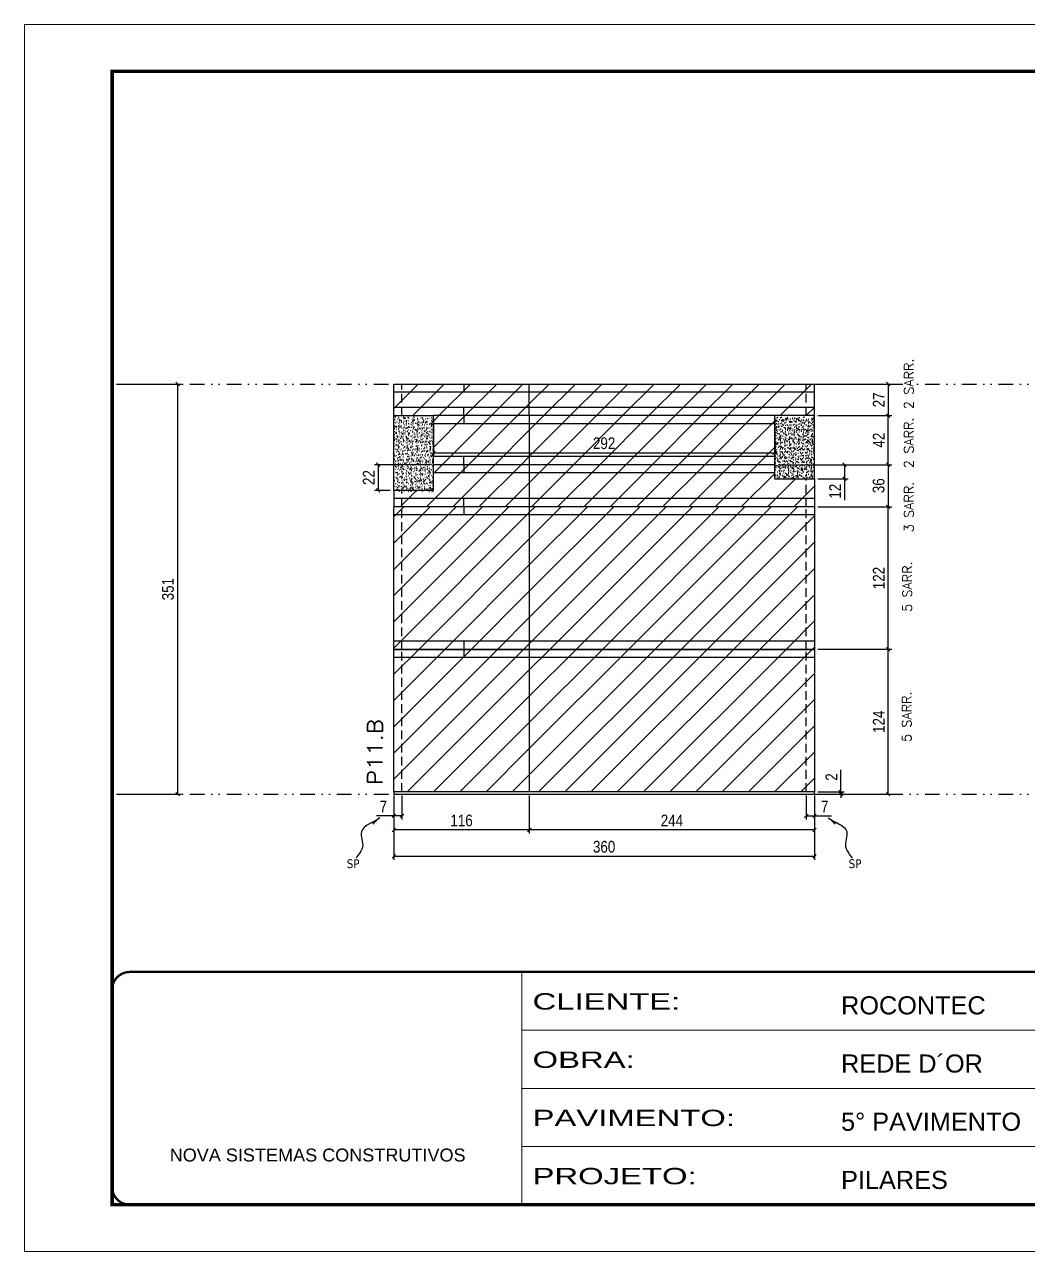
# Model space of a CAD drawing. Extents: x 28748 to 35002, y 14885 to 43501.
# Drawn here: x 31932 to 32790, y 30965 to 32015 of the extents above; entities that cross this region are included whole.
import ezdxf

# ---------------------------------------------------------------- set-up
doc = ezdxf.new("R2010")
doc.units = 0
for name, pattern in [('CONTINUO', [0]), ('DASHED', [0.75, 0.5, -0.25]), ('DIVIDE2', [0.625, 0.25, -0.125, 0, -0.125, 0, -0.125]), ('HIDDEN', [0.375, 0.25, -0.125])]:
    doc.linetypes.add(name, pattern=pattern)
for name, color, linetype in [('COTA', 241, 'Continuous'), ('Nível', 160, 'Continuous'), ('Painéis', 200, 'Continuous'), ('SARR_2.2x7', 40, 'Continuous'), ('Sarrafo de Pressão', 42, 'HIDDEN'), ('texto', 7, 'Continuous')]:
    doc.layers.add(name, color=color, linetype=linetype)
for name, color, linetype, lineweight in [('Folhas', 255, 'Continuous', 9), ('Hachura', 251, 'Continuous', 9), ('SARRAFO DE PRESSAO', 251, 'DASHED', 9), ('Texto Seção', 7, 'Continuous', 15)]:
    doc.layers.add(name, color=color, linetype=linetype, lineweight=lineweight)
doc.styles.add('ARIAL', font='arial.ttf')
doc.styles.add('COTA TECNICA', font='techl___.ttf', dxfattribs={"height": 10})
doc.styles.add('COTA TECNICA-50', font='techl___.ttf', dxfattribs={"height": 10})
doc.styles.add('REGUA-120', font='ROMANS.shx', dxfattribs={"height": 15})
doc.styles.add('ROMANS', font='romans.shx')
doc.styles.get("Standard").update_dxf_attribs({"font": 'arial.ttf'})
doc.styles.add('Tecnologia', font='')
doc.styles.get('Tecnologia').set_extended_font_data('Forgotten Futurist')
doc.dimstyles.new('COTA PAINEL-50', dxfattribs={"dimtxt": 10, "dimasz": 3, "dimexe": 3, "dimexo": 3, "dimgap": 3, "dimtad": 1, "dimdec": 1, "dimzin": 12, "dimdsep": 46, "dimtxsty": 'COTA TECNICA-50', "dimblk1": 'OBLIQUE', "dimblk2": 'OBLIQUE', "dimsah": 1, "dimcen": 0.9, "dimclrd": 4, "dimclre": 4, "dimclrt": 240, "dimadec": 1, "dimazin": 3, "dimtfac": 1, "dimtdec": 1, "dimtmove": 0, "dimatfit": 3, "dimfxl": 1, "dimtolj": 1, "dimtzin": 12, "dimarcsym": 0})
doc.dimstyles.new('PAINEL', dxfattribs={"dimtxt": 10, "dimasz": 3, "dimexe": 3, "dimexo": 3, "dimgap": 3, "dimtad": 1, "dimdec": 1, "dimzin": 12, "dimdsep": 46, "dimtxsty": 'COTA TECNICA', "dimblk1": 'OBLIQUE', "dimblk2": 'OBLIQUE', "dimsah": 1, "dimcen": 0.9, "dimclrd": 4, "dimclre": 4, "dimclrt": 240, "dimadec": 1, "dimazin": 3, "dimtfac": 1, "dimtdec": 1, "dimtmove": 0, "dimatfit": 3, "dimfxl": 1, "dimtolj": 1, "dimtzin": 12, "dimarcsym": 0})
doc.dimstyles.get("Standard").update_dxf_attribs({"dimtxt": 0.18, "dimasz": 0.18, "dimexe": 0.18, "dimexo": 0.0625, "dimgap": 0.09, "dimtad": 0, "dimtih": 1, "dimtoh": 1, "dimdec": 4, "dimzin": 0, "dimdsep": 46, "dimtxsty": 'Standard', "dimcen": 0.09, "dimadec": 0, "dimazin": 0, "dimtfac": 1, "dimtdec": 4, "dimtofl": 0, "dimtmove": 0, "dimatfit": 3, "dimfxl": 1, "dimtolj": 1, "dimtzin": 0, "dimarcsym": 0})
pattern_1 = [(45, (-100272.658, -2076.637), (-11.2253202, 11.2253202), [])]
pattern_2 = [(50, (0, -14), (5.46554007, -0.47817257), [0.5715, -6.2865]), (355, (0, -14), (-1.05730264, 5.73170536), [0.4572, -5.0292175]), (100.451445, (0.4555, -14.04), (4.4082374, 5.25353256), [0.48570026, -5.34270734]), (46.1842, (0, -12.476), (8.1323712, -1.2612698), [0.85725, -9.42975]), (96.635558, (0.678, -12.581), (7.122124, 7.4227837), [0.7285507, -8.0140682]), (351.184151, (0, -12.476), (7.122124, 7.4227837), [0.685799, -7.543792]), (21, (0.762, -12.857), (4.54843174, -3.06795595), [0.5715, -6.2865]), (326, (0.762, -12.857), (1.85406085, 5.525639), [0.4572, -5.0292]), (71.451445, (1.141, -13.1127), (6.4024926, 2.45768307), [0.48570026, -5.3426981]), (37.5, (0, -14), (0.0926581, 2.53665117), [0, -4.96824, 0, -5.1054, 0, -5.04825]), (7.5, (0, -14), (2.00458988, 3.00541724), [0, -2.91084, 0, -4.85394, 0, -1.92405]), (327.5, (-1.6993, -14), (4.067717855, -0.17186232), [0, -1.905, 0, -5.9436, 0, -7.8867]), (317.5, (-2.4613, -14), (4.44387544, 0.76279473), [0, -2.4765, 0, -3.94716, 0, -5.6007])]

# ---------------------------------------------------------------- blocks, each defined once
blk = doc.blocks.new('9999999999')
at = {"color": 30, "linetype": 'CONTINUO'}
for p, q in [((98564.6, 34230.2), (98564.6, 34429.4)), ((98564.6, 34379.6), (99584, 34379.6)), ((98564.6, 34329.8), (99488, 34329.8)), ((98564.6, 34280), (99488, 34280))]:
    blk.add_line(p, q, dxfattribs=at)
at = {"color": 30, "linetype": 'CONTINUO', "const_width": 2}
blk.add_lwpolyline([(99584, 34230.2), (99584, 34414.4, 0.414214), (99569, 34429.4), (98229, 34429.4, 0.414214), (98214, 34414.4), (98214, 34245.2, 0.414214), (98229, 34230.2), (99584, 34230.2)], format="xyb", dxfattribs=at)
at = {"layer": 'Folhas'}
blk.add_lwpolyline([(98139, 34190.2), (99624, 34190.2), (99624, 35240.2), (98139, 35240.2)], close=True, dxfattribs=at)
at = {"layer": 'Folhas', "color": 30, "const_width": 3}
blk.add_lwpolyline([(98214, 34230.2), (99584, 34230.2), (99584, 35200.2), (98214, 35200.2)], close=True, dxfattribs=at)
at = {"color": 7, "linetype": 'Continuous', "ltscale": 5, "style": 'ARIAL'}
for s, height, p in [('ROCONTEC', 15.48, (98837.7, 34393.1)), ('REDE D´OR', 15.48, (98837.7, 34343.3)), ('5° PAVIMENTO', 15.483, (98837.7, 34293.5)), ('NOVA SISTEMAS CONSTRUTIVOS', 11.059, (98263.2, 34267.2)), ('PILARES', 15.48, (98837.7, 34243.7))]:
    blk.add_text(s, height=height, dxfattribs=at).set_placement(p)
at = {"layer": 'Folhas', "color": 7, "style": 'Tecnologia', "width": 1.5}
for s, p in [('CLIENTE:', (98573.7, 34397.2)), ('OBRA:', (98573.7, 34347.3)), ('PAVIMENTO:', (98573.7, 34297.5)), ('PROJETO:', (98573.7, 34247.7))]:
    blk.add_text(s, height=14, dxfattribs=at).set_placement(p)
blk = doc.blocks.new('_Oblique')
at = {"color": 0, "linetype": 'ByBlock', "lineweight": -2}
blk.add_line((-0.5, -0.5), (0.5, 0.5), dxfattribs=at)
blk = doc.blocks.new('*D1842')
at = {"layer": 'COTA', "color": 4, "linetype": 'ByBlock', "lineweight": -2, "transparency": 16777216}
for p, q in [((32013.5, 31707.3), (32065.9, 31707.3)), ((32062.9, 31356.3), (32062.9, 31707.3)), ((32013.5, 31356.3), (32065.9, 31356.3))]:
    blk.add_line(p, q, dxfattribs=at)
at = {"layer": 'Defpoints', "color": 0, "linetype": 'ByBlock', "transparency": 16777216}
for p in [(32010.5, 31707.3), (32062.9, 31707.3), (32010.5, 31356.3)]:
    blk.add_point(p, dxfattribs=at)
at = {"layer": 'COTA', "color": 4, "linetype": 'ByBlock', "lineweight": -2, "transparency": 16777216, "xscale": 3, "yscale": 3, "zscale": 3}
for p, rotation in [((32062.9, 31707.3), 90), ((32062.9, 31356.3), 270)]:
    blk.add_blockref('_Oblique', p, dxfattribs=dict(at, rotation=rotation))
at = {"layer": 'COTA', "color": 240, "linetype": 'ByBlock', "transparency": 16777216, "insert": (32054.6, 31531.8), "char_height": 10, "attachment_point": 5, "rotation": 90, "style": 'COTA TECNICA'}
blk.add_mtext('\\A1;351', dxfattribs=at)
blk = doc.blocks.new('*D936')
at = {"layer": 'COTA', "color": 4, "lineweight": -2, "transparency": 16777216}
for p, q in [((32247.8, 31355.3), (32247.8, 31300.1)), ((32607.8, 31355.3), (32607.8, 31300.1)), ((32607.8, 31303.1), (32247.8, 31303.1))]:
    blk.add_line(p, q, dxfattribs=at)
at = {"layer": 'Defpoints', "color": 0, "transparency": 16777216}
for p in [(32247.8, 31358.3), (32607.8, 31358.3), (32247.8, 31303.1)]:
    blk.add_point(p, dxfattribs=at)
at = {"layer": 'COTA', "color": 4, "lineweight": -2, "transparency": 16777216, "xscale": 3, "yscale": 3, "zscale": 3, "rotation": 180}
blk.add_blockref('_Oblique', (32247.8, 31303.1), dxfattribs=at)
at = {"layer": 'COTA', "color": 4, "lineweight": -2, "transparency": 16777216, "xscale": 3, "yscale": 3, "zscale": 3}
blk.add_blockref('_Oblique', (32607.8, 31303.1), dxfattribs=at)
at = {"layer": 'COTA', "color": 240, "transparency": 16777216, "insert": (32427.8, 31311.3), "char_height": 10, "attachment_point": 5, "style": 'COTA TECNICA'}
blk.add_mtext('\\A1;360', dxfattribs=at)
blk = doc.blocks.new('*D937')
at = {"layer": 'COTA', "color": 4, "lineweight": -2, "transparency": 16777216}
for p, q in [((32600.8, 31355.3), (32600.8, 31334.8)), ((32607.8, 31353.3), (32607.8, 31334.8)), ((32600.8, 31337.8), (32607.8, 31337.8)), ((32607.8, 31337.8), (32622.5, 31337.8))]:
    blk.add_line(p, q, dxfattribs=at)
at = {"layer": 'Defpoints', "color": 0, "transparency": 16777216}
for p in [(32600.8, 31358.3), (32607.8, 31356.3), (32607.8, 31337.8)]:
    blk.add_point(p, dxfattribs=at)
at = {"layer": 'COTA', "color": 4, "lineweight": -2, "transparency": 16777216, "xscale": 3, "yscale": 3, "zscale": 3, "rotation": 180}
blk.add_blockref('_Oblique', (32600.8, 31337.8), dxfattribs=at)
at = {"layer": 'COTA', "color": 4, "lineweight": -2, "transparency": 16777216, "xscale": 3, "yscale": 3, "zscale": 3}
blk.add_blockref('_Oblique', (32607.8, 31337.8), dxfattribs=at)
at = {"layer": 'COTA', "color": 240, "transparency": 16777216, "insert": (32616.6, 31345.8), "char_height": 10, "attachment_point": 5, "style": 'COTA TECNICA-50'}
blk.add_mtext('\\A1;7', dxfattribs=at)
blk = doc.blocks.new('*D938')
at = {"layer": 'COTA', "color": 4, "lineweight": -2, "transparency": 16777216}
for p, q in [((32247.8, 31353.3), (32247.8, 31334.8)), ((32254.8, 31355.3), (32254.8, 31334.8)), ((32247.8, 31337.8), (32233, 31337.8)), ((32254.8, 31337.8), (32247.8, 31337.8))]:
    blk.add_line(p, q, dxfattribs=at)
at = {"layer": 'Defpoints', "color": 0, "transparency": 16777216}
for p in [(32247.8, 31356.3), (32254.8, 31358.3), (32247.8, 31337.8)]:
    blk.add_point(p, dxfattribs=at)
at = {"layer": 'COTA', "color": 4, "lineweight": -2, "transparency": 16777216, "xscale": 3, "yscale": 3, "zscale": 3, "rotation": 180}
blk.add_blockref('_Oblique', (32247.8, 31337.8), dxfattribs=at)
at = {"layer": 'COTA', "color": 4, "lineweight": -2, "transparency": 16777216, "xscale": 3, "yscale": 3, "zscale": 3}
blk.add_blockref('_Oblique', (32254.8, 31337.8), dxfattribs=at)
at = {"layer": 'COTA', "color": 240, "transparency": 16777216, "insert": (32238.9, 31345.8), "char_height": 10, "attachment_point": 5, "style": 'COTA TECNICA-50'}
blk.add_mtext('\\A1;7', dxfattribs=at)
blk = doc.blocks.new('*D939')
at = {"layer": 'COTA', "color": 4, "lineweight": -2, "transparency": 16777216}
for p, q in [((32610.8, 31480.3), (32673.9, 31480.3)), ((32670.9, 31356.3), (32670.9, 31480.3)), ((32610.8, 31356.3), (32673.9, 31356.3))]:
    blk.add_line(p, q, dxfattribs=at)
at = {"layer": 'Defpoints', "color": 0, "transparency": 16777216}
for p in [(32607.8, 31480.3), (32670.9, 31480.3), (32607.8, 31356.3)]:
    blk.add_point(p, dxfattribs=at)
at = {"layer": 'COTA', "color": 4, "lineweight": -2, "transparency": 16777216, "xscale": 3, "yscale": 3, "zscale": 3}
for p, rotation in [((32670.9, 31480.3), 90), ((32670.9, 31356.3), 270)]:
    blk.add_blockref('_Oblique', p, dxfattribs=dict(at, rotation=rotation))
at = {"layer": 'COTA', "color": 240, "transparency": 16777216, "insert": (32662.8, 31418.3), "char_height": 10, "attachment_point": 5, "rotation": 90, "style": 'COTA TECNICA-50'}
blk.add_mtext('\\A1;124', dxfattribs=at)
blk = doc.blocks.new('*D940')
at = {"layer": 'COTA', "color": 4, "lineweight": -2, "transparency": 16777216}
for p, q in [((32630.3, 31358.3), (32630.3, 31377.1)), ((32610.8, 31358.3), (32633.3, 31358.3)), ((32610.8, 31356.3), (32633.3, 31356.3)), ((32630.3, 31356.3), (32630.3, 31358.3)), ((32630.3, 31356.3), (32630.3, 31353.3))]:
    blk.add_line(p, q, dxfattribs=at)
at = {"layer": 'Defpoints', "color": 0, "transparency": 16777216}
for p in [(32607.8, 31358.3), (32607.8, 31356.3), (32630.3, 31356.3)]:
    blk.add_point(p, dxfattribs=at)
at = {"layer": 'COTA', "color": 4, "lineweight": -2, "transparency": 16777216, "xscale": 3, "yscale": 3, "zscale": 3}
for p, rotation in [((32630.3, 31358.3), 270), ((32630.3, 31356.3), 90)]:
    blk.add_blockref('_Oblique', p, dxfattribs=dict(at, rotation=rotation))
at = {"layer": 'COTA', "color": 240, "transparency": 16777216, "insert": (32622.3, 31371), "char_height": 10, "attachment_point": 5, "rotation": 90, "style": 'COTA TECNICA-50'}
blk.add_mtext('\\A1;2', dxfattribs=at)
blk = doc.blocks.new('*D941')
at = {"layer": 'COTA', "color": 4, "linetype": 'ByBlock', "lineweight": -2, "transparency": 16777216}
for p, q in [((32610.8, 31602.3), (32673.9, 31602.3)), ((32670.9, 31480.3), (32670.9, 31602.3)), ((32610.8, 31480.3), (32673.9, 31480.3))]:
    blk.add_line(p, q, dxfattribs=at)
at = {"layer": 'Defpoints', "color": 0, "linetype": 'ByBlock', "transparency": 16777216}
for p in [(32607.8, 31602.3), (32670.9, 31602.3), (32607.8, 31480.3)]:
    blk.add_point(p, dxfattribs=at)
at = {"layer": 'COTA', "color": 4, "linetype": 'ByBlock', "lineweight": -2, "transparency": 16777216, "xscale": 3, "yscale": 3, "zscale": 3}
for p, rotation in [((32670.9, 31602.3), 90), ((32670.9, 31480.3), 270)]:
    blk.add_blockref('_Oblique', p, dxfattribs=dict(at, rotation=rotation))
at = {"layer": 'COTA', "color": 240, "linetype": 'ByBlock', "transparency": 16777216, "insert": (32662.8, 31541.3), "char_height": 10, "attachment_point": 5, "rotation": 90, "style": 'COTA TECNICA'}
blk.add_mtext('\\A1;122', dxfattribs=at)
blk = doc.blocks.new('*D1843')
at = {"layer": 'COTA', "color": 4, "linetype": 'ByBlock', "lineweight": -2, "transparency": 16777216}
for p, q in [((32363.8, 31355.3), (32363.8, 31322.7)), ((32607.8, 31355.3), (32607.8, 31322.7)), ((32607.8, 31325.7), (32363.8, 31325.7))]:
    blk.add_line(p, q, dxfattribs=at)
at = {"layer": 'Defpoints', "color": 0, "linetype": 'ByBlock', "transparency": 16777216}
for p in [(32363.8, 31358.3), (32607.8, 31358.3), (32363.8, 31325.7)]:
    blk.add_point(p, dxfattribs=at)
at = {"layer": 'COTA', "color": 4, "linetype": 'ByBlock', "lineweight": -2, "transparency": 16777216, "xscale": 3, "yscale": 3, "zscale": 3, "rotation": 180}
blk.add_blockref('_Oblique', (32363.8, 31325.7), dxfattribs=at)
at = {"layer": 'COTA', "color": 4, "linetype": 'ByBlock', "lineweight": -2, "transparency": 16777216, "xscale": 3, "yscale": 3, "zscale": 3}
blk.add_blockref('_Oblique', (32607.8, 31325.7), dxfattribs=at)
at = {"layer": 'COTA', "color": 240, "linetype": 'ByBlock', "transparency": 16777216, "insert": (32485.8, 31333.8), "char_height": 10, "attachment_point": 5, "style": 'COTA TECNICA'}
blk.add_mtext('\\A1;244', dxfattribs=at)
blk = doc.blocks.new('*D1844')
at = {"layer": 'COTA', "color": 4, "linetype": 'ByBlock', "lineweight": -2, "transparency": 16777216}
for p, q in [((32247.8, 31353.3), (32247.8, 31322.7)), ((32363.8, 31355.3), (32363.8, 31322.7)), ((32363.8, 31325.7), (32247.8, 31325.7))]:
    blk.add_line(p, q, dxfattribs=at)
at = {"layer": 'Defpoints', "color": 0, "linetype": 'ByBlock', "transparency": 16777216}
for p in [(32247.8, 31356.3), (32363.8, 31358.3), (32247.8, 31325.7)]:
    blk.add_point(p, dxfattribs=at)
at = {"layer": 'COTA', "color": 4, "linetype": 'ByBlock', "lineweight": -2, "transparency": 16777216, "xscale": 3, "yscale": 3, "zscale": 3, "rotation": 180}
blk.add_blockref('_Oblique', (32247.8, 31325.7), dxfattribs=at)
at = {"layer": 'COTA', "color": 4, "linetype": 'ByBlock', "lineweight": -2, "transparency": 16777216, "xscale": 3, "yscale": 3, "zscale": 3}
blk.add_blockref('_Oblique', (32363.8, 31325.7), dxfattribs=at)
at = {"layer": 'COTA', "color": 240, "linetype": 'ByBlock', "transparency": 16777216, "insert": (32305.8, 31333.8), "char_height": 10, "attachment_point": 5, "style": 'COTA TECNICA'}
blk.add_mtext('\\A1;116', dxfattribs=at)
blk = doc.blocks.new('*D1830')
at = {"layer": 'COTA', "color": 4, "lineweight": -2, "transparency": 16777216}
for p, q in [((32576.8, 31638.3), (32673.9, 31638.3)), ((32670.9, 31638.3), (32670.9, 31602.3)), ((32610.8, 31602.3), (32673.9, 31602.3))]:
    blk.add_line(p, q, dxfattribs=at)
at = {"layer": 'Defpoints', "color": 0, "transparency": 16777216}
for p in [(32573.8, 31638.3), (32607.8, 31602.3), (32670.9, 31602.3)]:
    blk.add_point(p, dxfattribs=at)
at = {"layer": 'COTA', "color": 4, "lineweight": -2, "transparency": 16777216, "xscale": 3, "yscale": 3, "zscale": 3}
for p, rotation in [((32670.9, 31638.3), 90), ((32670.9, 31602.3), 270)]:
    blk.add_blockref('_Oblique', p, dxfattribs=dict(at, rotation=rotation))
at = {"layer": 'COTA', "color": 240, "transparency": 16777216, "insert": (32662.7, 31620.3), "char_height": 10, "attachment_point": 5, "rotation": 90, "style": 'COTA TECNICA-50'}
blk.add_mtext('\\A1;36', dxfattribs=at)
blk = doc.blocks.new('*D2155')
at = {"layer": 'COTA', "color": 4, "lineweight": -2, "transparency": 16777216}
for p, q in [((32610.8, 31680.3), (32673.9, 31680.3)), ((32670.9, 31638.3), (32670.9, 31680.3)), ((32576.8, 31638.3), (32673.9, 31638.3))]:
    blk.add_line(p, q, dxfattribs=at)
at = {"layer": 'Defpoints', "color": 0, "transparency": 16777216}
for p in [(32607.8, 31680.3), (32670.9, 31680.3), (32573.8, 31638.3)]:
    blk.add_point(p, dxfattribs=at)
at = {"layer": 'COTA', "color": 4, "lineweight": -2, "transparency": 16777216, "xscale": 3, "yscale": 3, "zscale": 3}
for p, rotation in [((32670.9, 31680.3), 90), ((32670.9, 31638.3), 270)]:
    blk.add_blockref('_Oblique', p, dxfattribs=dict(at, rotation=rotation))
at = {"layer": 'COTA', "color": 240, "transparency": 16777216, "insert": (32662.8, 31659.3), "char_height": 10, "attachment_point": 5, "rotation": 90, "style": 'COTA TECNICA-50'}
blk.add_mtext('\\A1;42', dxfattribs=at)
blk = doc.blocks.new('*D2408')
at = {"layer": 'COTA', "color": 4, "lineweight": -2, "transparency": 16777216}
for p, q in [((32281.8, 31677.3), (32281.8, 31645.5)), ((32573.8, 31677.3), (32573.8, 31645.5)), ((32281.8, 31648.5), (32573.8, 31648.5))]:
    blk.add_line(p, q, dxfattribs=at)
at = {"layer": 'Defpoints', "color": 0, "transparency": 16777216}
for p in [(32281.8, 31680.3), (32573.8, 31680.3), (32573.8, 31648.5)]:
    blk.add_point(p, dxfattribs=at)
at = {"layer": 'COTA', "color": 4, "lineweight": -2, "transparency": 16777216, "xscale": 3, "yscale": 3, "zscale": 3, "rotation": 180}
blk.add_blockref('_Oblique', (32281.8, 31648.5), dxfattribs=at)
at = {"layer": 'COTA', "color": 4, "lineweight": -2, "transparency": 16777216, "xscale": 3, "yscale": 3, "zscale": 3}
blk.add_blockref('_Oblique', (32573.8, 31648.5), dxfattribs=at)
at = {"layer": 'COTA', "color": 240, "transparency": 16777216, "insert": (32427.8, 31656.6), "char_height": 10, "attachment_point": 5, "style": 'COTA TECNICA'}
blk.add_mtext('\\A1;292', dxfattribs=at)
blk = doc.blocks.new('*D2409')
at = {"layer": 'COTA', "color": 4, "lineweight": -2, "transparency": 16777216}
for p, q in [((32278.8, 31638.3), (32231.4, 31638.3)), ((32234.4, 31638.3), (32234.4, 31616.3)), ((32244.8, 31616.3), (32231.4, 31616.3))]:
    blk.add_line(p, q, dxfattribs=at)
at = {"layer": 'Defpoints', "color": 0, "transparency": 16777216}
for p in [(32281.8, 31638.3), (32234.4, 31616.3), (32247.8, 31616.3)]:
    blk.add_point(p, dxfattribs=at)
at = {"layer": 'COTA', "color": 4, "lineweight": -2, "transparency": 16777216, "xscale": 3, "yscale": 3, "zscale": 3}
for p, rotation in [((32234.4, 31638.3), 90), ((32234.4, 31616.3), 270)]:
    blk.add_blockref('_Oblique', p, dxfattribs=dict(at, rotation=rotation))
at = {"layer": 'COTA', "color": 240, "transparency": 16777216, "insert": (32226.4, 31627.3), "char_height": 10, "attachment_point": 5, "rotation": 90, "style": 'COTA TECNICA'}
blk.add_mtext('\\A1;22', dxfattribs=at)
blk = doc.blocks.new('*D2410')
at = {"layer": 'COTA', "color": 4, "lineweight": -2, "transparency": 16777216}
for p, q in [((32576.8, 31638.3), (32636.5, 31638.3)), ((32633.5, 31638.3), (32633.5, 31626.3)), ((32610.8, 31626.3), (32636.5, 31626.3)), ((32633.5, 31626.3), (32633.5, 31608))]:
    blk.add_line(p, q, dxfattribs=at)
at = {"layer": 'Defpoints', "color": 0, "transparency": 16777216}
for p in [(32573.8, 31638.3), (32607.8, 31626.3), (32633.5, 31626.3)]:
    blk.add_point(p, dxfattribs=at)
at = {"layer": 'COTA', "color": 4, "lineweight": -2, "transparency": 16777216, "xscale": 3, "yscale": 3, "zscale": 3}
for p, rotation in [((32633.5, 31638.3), 90), ((32633.5, 31626.3), 270)]:
    blk.add_blockref('_Oblique', p, dxfattribs=dict(at, rotation=rotation))
at = {"layer": 'COTA', "color": 240, "transparency": 16777216, "insert": (32625.4, 31615.6), "char_height": 10, "attachment_point": 5, "rotation": 90, "style": 'COTA TECNICA'}
blk.add_mtext('\\A1;12', dxfattribs=at)
blk = doc.blocks.new('*D2411')
at = {"layer": 'COTA', "color": 4, "lineweight": -2, "transparency": 16777216}
for p, q in [((32610.8, 31707.3), (32673.9, 31707.3)), ((32670.9, 31707.3), (32670.9, 31680.3)), ((32610.8, 31680.3), (32673.9, 31680.3))]:
    blk.add_line(p, q, dxfattribs=at)
at = {"layer": 'Defpoints', "color": 0, "transparency": 16777216}
for p in [(32607.8, 31707.3), (32607.8, 31680.3), (32670.9, 31680.3)]:
    blk.add_point(p, dxfattribs=at)
at = {"layer": 'COTA', "color": 4, "lineweight": -2, "transparency": 16777216, "xscale": 3, "yscale": 3, "zscale": 3}
for p, rotation in [((32670.9, 31707.3), 90), ((32670.9, 31680.3), 270)]:
    blk.add_blockref('_Oblique', p, dxfattribs=dict(at, rotation=rotation))
at = {"layer": 'COTA', "color": 240, "transparency": 16777216, "insert": (32662.8, 31693.8), "char_height": 10, "attachment_point": 5, "rotation": 90, "style": 'COTA TECNICA'}
blk.add_mtext('\\A1;27', dxfattribs=at)

msp = doc.modelspace()

# ---------------------------------------------------------------- hatches: boundary and pattern name
at = {"layer": 'COTA', "linetype": 'ByBlock'}
h = msp.add_hatch(dxfattribs=at)
h.set_pattern_fill('AR-CONC', color=256, scale=0.03)
h.set_pattern_definition(pattern_2)
h.paths.add_polyline_path([(32281.78, 31679.28), (32247.78, 31679.28), (32247.78, 31615.28), (32281.78, 31615.28)])
h = msp.add_hatch(dxfattribs=at)
h.set_pattern_fill('AR-CONC', color=256, scale=0.03)
h.set_pattern_definition(pattern_2)
h.paths.add_polyline_path([(32607.78, 31679.28), (32573.78, 31679.28), (32573.77, 31626.28), (32607.78, 31626.28)])
at = {"layer": 'Hachura', "linetype": 'ByBlock'}
h = msp.add_hatch(dxfattribs=at)
h.set_pattern_fill('ANSI31', color=256, scale=5)
h.paths.add_polyline_path([(32363.78, 31707.28), (32247.78, 31707.28), (32247.78, 31680.28), (32281.78, 31680.28), (32363.78, 31680.28)])
h = msp.add_hatch(dxfattribs=at)
h.set_pattern_fill('ANSI31', color=256, scale=5)
h.paths.add_polyline_path([(32607.78, 31707.28), (32363.78, 31707.28), (32363.78, 31680.28), (32573.78, 31680.28), (32607.78, 31680.28)])
h = msp.add_hatch(dxfattribs=at)
h.set_pattern_fill('ANSI31', color=256, scale=5)
h.paths.add_polyline_path([(32363.78, 31680.28), (32281.78, 31680.28), (32281.78, 31638.28), (32363.78, 31638.28)])
h = msp.add_hatch(dxfattribs=at)
h.set_pattern_fill('ANSI31', color=256, scale=5)
h.paths.add_polyline_path([(32573.78, 31680.28), (32363.78, 31680.28), (32363.78, 31638.28), (32573.78, 31638.28)])
h.paths.add_polyline_path([(32413.14, 31646.71), (32442.91, 31646.71), (32442.91, 31667.3), (32413.14, 31667.3)], flags=24)
h = msp.add_hatch(dxfattribs=at)
h.set_pattern_fill('ANSI31', color=256, scale=5)
h.paths.add_polyline_path([(32363.78, 31638.28), (32281.78, 31638.28), (32281.78, 31616.28), (32247.78, 31616.28), (32247.78, 31602.24), (32363.78, 31602.25)])
h = msp.add_hatch(dxfattribs=at)
h.set_pattern_fill('ANSI31', color=256, scale=5)
h.paths.add_polyline_path([(32607.78, 31626.28), (32573.77, 31626.28), (32573.78, 31638.28), (32363.78, 31638.28), (32363.78, 31602.25), (32607.78, 31602.28)])
h = msp.add_hatch(dxfattribs=at)
h.set_pattern_fill('ANSI31', color=256, scale=5)
h.set_pattern_definition(pattern_1)
h.paths.add_polyline_path([(32247.78, 31602.28), (32247.78, 31480.28), (32363.78, 31480.28), (32363.78, 31602.28)])
h = msp.add_hatch(dxfattribs=at)
h.set_pattern_fill('ANSI31', color=256, scale=5)
h.set_pattern_definition(pattern_1)
h.paths.add_polyline_path([(32363.78, 31602.28), (32363.78, 31480.28), (32607.78, 31480.28), (32607.78, 31602.28)])
h = msp.add_hatch(dxfattribs=at)
h.set_pattern_fill('ANSI31', color=256, scale=5)
h.set_pattern_definition(pattern_1)
h.paths.add_polyline_path([(32363.78, 31480.28), (32247.78, 31480.28), (32247.78, 31358.28), (32363.78, 31358.28)])
h = msp.add_hatch(dxfattribs=at)
h.set_pattern_fill('ANSI31', color=256, scale=5)
h.set_pattern_definition(pattern_1)
h.paths.add_polyline_path([(32363.78, 31480.28), (32363.78, 31358.28), (32607.78, 31358.28), (32607.78, 31480.28)])

# ---------------------------------------------------------------- linework, layer by layer
at = {"layer": 'COTA', "linetype": 'ByBlock'}
for p, q in [((32247.78, 31616.28), (32247.78, 31680.28)), ((32247.78, 31680.28), (32281.78, 31680.28)), ((32607.78, 31680.28), (32573.78, 31680.28)), ((32607.78, 31626.28), (32607.78, 31680.28))]:
    msp.add_line(p, q, dxfattribs=at)
at = {"layer": 'Nível', "color": 4, "linetype": 'DIVIDE2', "ltscale": 50}
for p, q in [((32010.51, 31707.28), (33363.34, 31707.28)), ((32010.51, 31356.28), (33363.34, 31356.28))]:
    msp.add_line(p, q, dxfattribs=at)
at = {"layer": 'Painéis'}
for p, q in [((32247.78, 31680.28), (32247.78, 31707.28)), ((32247.78, 31707.28), (32607.78, 31707.28)), ((32363.78, 31680.28), (32363.78, 31707.28)), ((32607.78, 31680.28), (32607.78, 31707.28)), ((32247.78, 31680.28), (32281.78, 31680.28)), ((32573.78, 31680.28), (32281.78, 31680.28)), ((32281.78, 31616.28), (32281.78, 31680.28)), ((32363.78, 31680.28), (32363.78, 31602.25)), ((32573.77, 31626.28), (32573.78, 31680.28)), ((32573.78, 31680.28), (32573.78, 31680.28)), ((32607.78, 31680.28), (32573.78, 31680.26)), ((32573.78, 31638.28), (32281.78, 31638.28)), ((32573.77, 31626.28), (32607.78, 31626.28)), ((32607.78, 31626.28), (32607.78, 31602.28)), ((32247.78, 31616.28), (32247.78, 31602.24)), ((32281.78, 31616.28), (32247.78, 31616.28)), ((32607.78, 31602.28), (32247.78, 31602.24)), ((32247.78, 31358.28), (32247.78, 31602.24)), ((32363.78, 31602.25), (32363.78, 31358.28)), ((32607.78, 31602.28), (32607.78, 31358.28)), ((32247.78, 31480.28), (32607.78, 31480.28)), ((32607.78, 31480.28), (32247.78, 31480.28)), ((32607.78, 31358.28), (32247.78, 31358.28))]:
    msp.add_line(p, q, dxfattribs=at)
msp.add_lwpolyline([(32607.78, 31358.28), (32247.78, 31358.28), (32247.78, 31356.28), (32607.78, 31356.28)], close=True, dxfattribs=at)
at = {"layer": 'SARR_2.2x7'}
for p, q in [((32307.78, 31700.25), (32247.78, 31700.25)), ((32307.78, 31707.25), (32307.78, 31700.25)), ((32607.78, 31700.25), (32307.78, 31700.25)), ((32307.78, 31687.3), (32247.78, 31687.3)), ((32288.78, 31680.28), (32281.78, 31680.28)), ((32607.78, 31687.3), (32307.78, 31687.3)), ((32307.78, 31680.3), (32307.78, 31687.3)), ((32307.78, 31680.3), (32307.78, 31673.3)), ((32573.78, 31680.28), (32566.78, 31680.28)), ((32307.78, 31673.3), (32281.78, 31673.3)), ((32573.78, 31673.3), (32307.78, 31673.3)), ((32307.78, 31645.25), (32281.78, 31645.25)), ((32307.78, 31638.25), (32307.78, 31645.25)), ((32573.78, 31645.25), (32307.78, 31645.25)), ((32307.78, 31638.25), (32307.78, 31631.25)), ((32307.78, 31631.25), (32281.78, 31631.25)), ((32573.78, 31631.25), (32307.78, 31631.25)), ((32307.78, 31609.28), (32247.78, 31609.28)), ((32607.78, 31609.28), (32307.78, 31609.28)), ((32307.78, 31602.28), (32307.78, 31609.28)), ((32307.78, 31595.28), (32247.78, 31595.28)), ((32307.78, 31602.28), (32307.78, 31595.28)), ((32607.78, 31595.28), (32307.78, 31595.28)), ((32307.78, 31487.28), (32247.78, 31487.28)), ((32607.78, 31487.28), (32307.78, 31487.28)), ((32307.78, 31487.28), (32307.78, 31473.28)), ((32307.78, 31473.28), (32247.78, 31473.28)), ((32607.78, 31473.28), (32307.78, 31473.28))]:
    msp.add_line(p, q, dxfattribs=at)
at = {"layer": 'Sarrafo de Pressão', "ltscale": 30}
for p, q in [((32254.78, 31680.28), (32254.78, 31707.28)), ((32600.78, 31680.28), (32600.78, 31707.28)), ((32600.78, 31602.28), (32600.78, 31626.28)), ((32254.78, 31602.28), (32254.78, 31616.28)), ((32254.78, 31480.28), (32254.78, 31602.28)), ((32600.78, 31480.28), (32600.78, 31602.28)), ((32254.78, 31358.28), (32254.78, 31480.28)), ((32600.78, 31358.28), (32600.78, 31480.28))]:
    msp.add_line(p, q, dxfattribs=at)

# ---------------------------------------------------------------- block references
at = {"layer": 'SARRAFO DE PRESSAO', "color": 6, "linetype": 'ByBlock'}
msp.add_blockref('9999999999', (-66207.14, -3225.21), dxfattribs=at)

# ---------------------------------------------------------------- texts
at = {"layer": 'texto', "color": 0, "char_height": 7.5, "attachment_point": 5}
for insert in [(32213, 31296.79), (32642.55, 31296.79)]:
    msp.add_mtext('{\\fTahoma|b0|i0|c0|p34;\\C4;SP}', dxfattribs=dict(at, insert=insert))
at = {"layer": 'Texto Seção', "linetype": 'Continuous', "style": 'ROMANS'}
for s, p in [('2 SARR.', (32692.5, 31685.85)), ('2 SARR.', (32692.5, 31635.41)), ('3 SARR.', (32692.5, 31580.48)), ('5 SARR.', (32691.2, 31512.31)), ('5 SARR.', (32690.78, 31400.99))]:
    msp.add_text(s, height=8, rotation=90, dxfattribs=at).set_placement(p)
at = {"layer": 'Texto Seção', "style": 'REGUA-120', "width": 1.1}
msp.add_text('P11.B', height=13, rotation=90, dxfattribs=at).set_placement((32238.19, 31364.17))

# ---------------------------------------------------------------- dimensions: what is measured, and where the dimension line sits
at = {"layer": 'COTA', "linetype": 'ByBlock'}
for base, p1, p2, angle, picture, middle in [((32062.85, 31707.28), (32010.51, 31356.28), (32010.51, 31707.28), 90, '*D1842', (32054.63, 31531.78)), ((32363.78, 31325.68), (32607.78, 31358.28), (32363.78, 31358.28), 180, '*D1843', (32485.78, 31333.75))]:
    dim = msp.add_linear_dim(base=base, p1=p1, p2=p2, angle=angle, dimstyle='PAINEL', dxfattribs=at)
    dim.commit()
    dim.dimension.update_dxf_attribs({"geometry": picture, "text_midpoint": middle})
at = {"layer": 'COTA'}
for base, p1, p2, angle, dimstyle, picture, middle in [((32670.9, 31680.28), (32607.78, 31707.28), (32607.78, 31680.28), 90, 'PAINEL', '*D2411', (32662.82, 31693.78)), ((32670.9, 31680.28), (32573.78, 31638.28), (32607.78, 31680.28), 90, 'COTA PAINEL-50', '*D2155', (32662.82, 31659.28)), ((32234.39, 31616.28), (32281.78, 31638.28), (32247.78, 31616.28), 90, 'PAINEL', '*D2409', (32226.39, 31627.28)), ((32670.9, 31602.28), (32573.78, 31638.28), (32607.78, 31602.28), 90, 'COTA PAINEL-50', '*D1830', (32662.68, 31620.28)), ((32633.48, 31626.28), (32573.78, 31638.28), (32607.78, 31626.28), 90, 'PAINEL', '*D2410', (32625.43, 31615.62)), ((32670.9, 31480.28), (32607.78, 31356.28), (32607.78, 31480.28), 90, 'COTA PAINEL-50', '*D939', (32662.82, 31418.28)), ((32247.78, 31337.77), (32254.78, 31358.28), (32247.78, 31356.28), 180, 'COTA PAINEL-50', '*D938', (32238.91, 31345.84))]:
    dim = msp.add_linear_dim(base=base, p1=p1, p2=p2, angle=angle, dimstyle=dimstyle, dxfattribs=at)
    dim.commit()
    dim.dimension.update_dxf_attribs({"geometry": picture, "text_midpoint": middle})
for base, p1, p2, dimstyle, picture, middle in [((32573.78, 31648.49), (32281.78, 31680.28), (32573.78, 31680.26), 'PAINEL', '*D2408', (32427.78, 31656.58)), ((32607.78, 31337.77), (32600.78, 31358.28), (32607.78, 31356.28), 'COTA PAINEL-50', '*D937', (32616.64, 31345.84))]:
    dim = msp.add_linear_dim(base=base, p1=p1, p2=p2, dimstyle=dimstyle, dxfattribs=at)
    dim.commit()
    dim.dimension.update_dxf_attribs({"geometry": picture, "text_midpoint": middle})
at = {"layer": 'COTA', "linetype": 'ByBlock'}
for base, p1, p2, angle, picture, middle in [((32670.9, 31602.28), (32607.78, 31480.28), (32607.78, 31602.28), 90, '*D941', (32662.84, 31541.28)), ((32247.78, 31325.68), (32363.78, 31358.28), (32247.78, 31356.28), 180, '*D1844', (32305.78, 31333.78))]:
    dim = msp.add_linear_dim(base=base, p1=p1, p2=p2, angle=angle, dimstyle='PAINEL', override={"dimtmove": 1}, dxfattribs=at)
    dim.commit()
    dim.dimension.update_dxf_attribs({"geometry": picture, "text_midpoint": middle})
at = {"layer": 'COTA'}
dim = msp.add_linear_dim(base=(32630.3, 31356.28), p1=(32607.78, 31358.28), p2=(32607.78, 31356.28), angle=90, dimstyle='COTA PAINEL-50', dxfattribs=at)
dim.commit()
dim.dimension.update_dxf_attribs({"geometry": '*D940', "text_midpoint": (32630.3, 31371.02), "dimtype": 160})
dim = msp.add_linear_dim(base=(32247.78, 31303.09), p1=(32607.78, 31358.28), p2=(32247.78, 31358.28), angle=180, dimstyle='PAINEL', override={"dimarcsym": 2}, dxfattribs=at)
dim.commit()
dim.dimension.update_dxf_attribs({"geometry": '*D936', "text_midpoint": (32427.78, 31311.31)})

# ---------------------------------------------------------------- leaders
at = {"layer": 'COTA', "path_type": 1}
for points in [[(32235.95, 31336.1), (32220.16, 31324.26), (32221.09, 31311.25), (32215.53, 31301.47)], [(32619.61, 31336.1), (32635.39, 31324.26), (32634.47, 31311.25), (32640.02, 31301.47)]]:
    msp.add_leader(points, dimstyle='Standard', override={"dimasz": 8}, dxfattribs=at)

doc.saveas('drawing.dxf')
